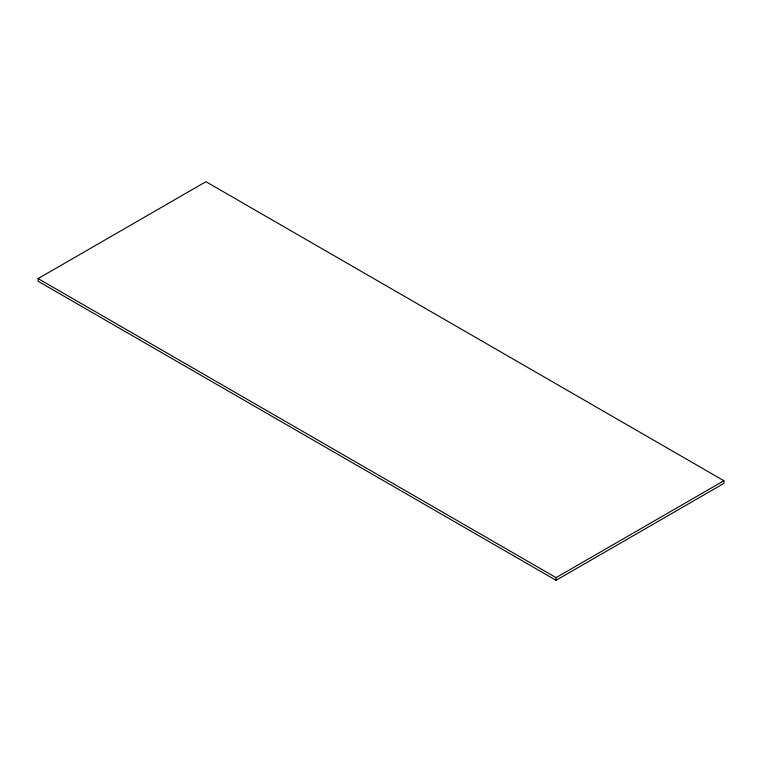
<?xml version="1.0" encoding="UTF-8"?>
<svg xmlns="http://www.w3.org/2000/svg" width="762" height="762" viewBox="0 0 762 762"><rect width="100%" height="100%" fill="white"/><g stroke="black" fill="none" stroke-linecap="round" stroke-linejoin="round"><path stroke-width="1.14" d="M38.1 278.597L205.94 181.689L723.9 480.736L723.9 483.403L556.06 580.311L38.1 281.264L38.1 278.597L556.06 577.634L723.9 480.736M556.06 577.634L556.06 580.311"/></g></svg>
